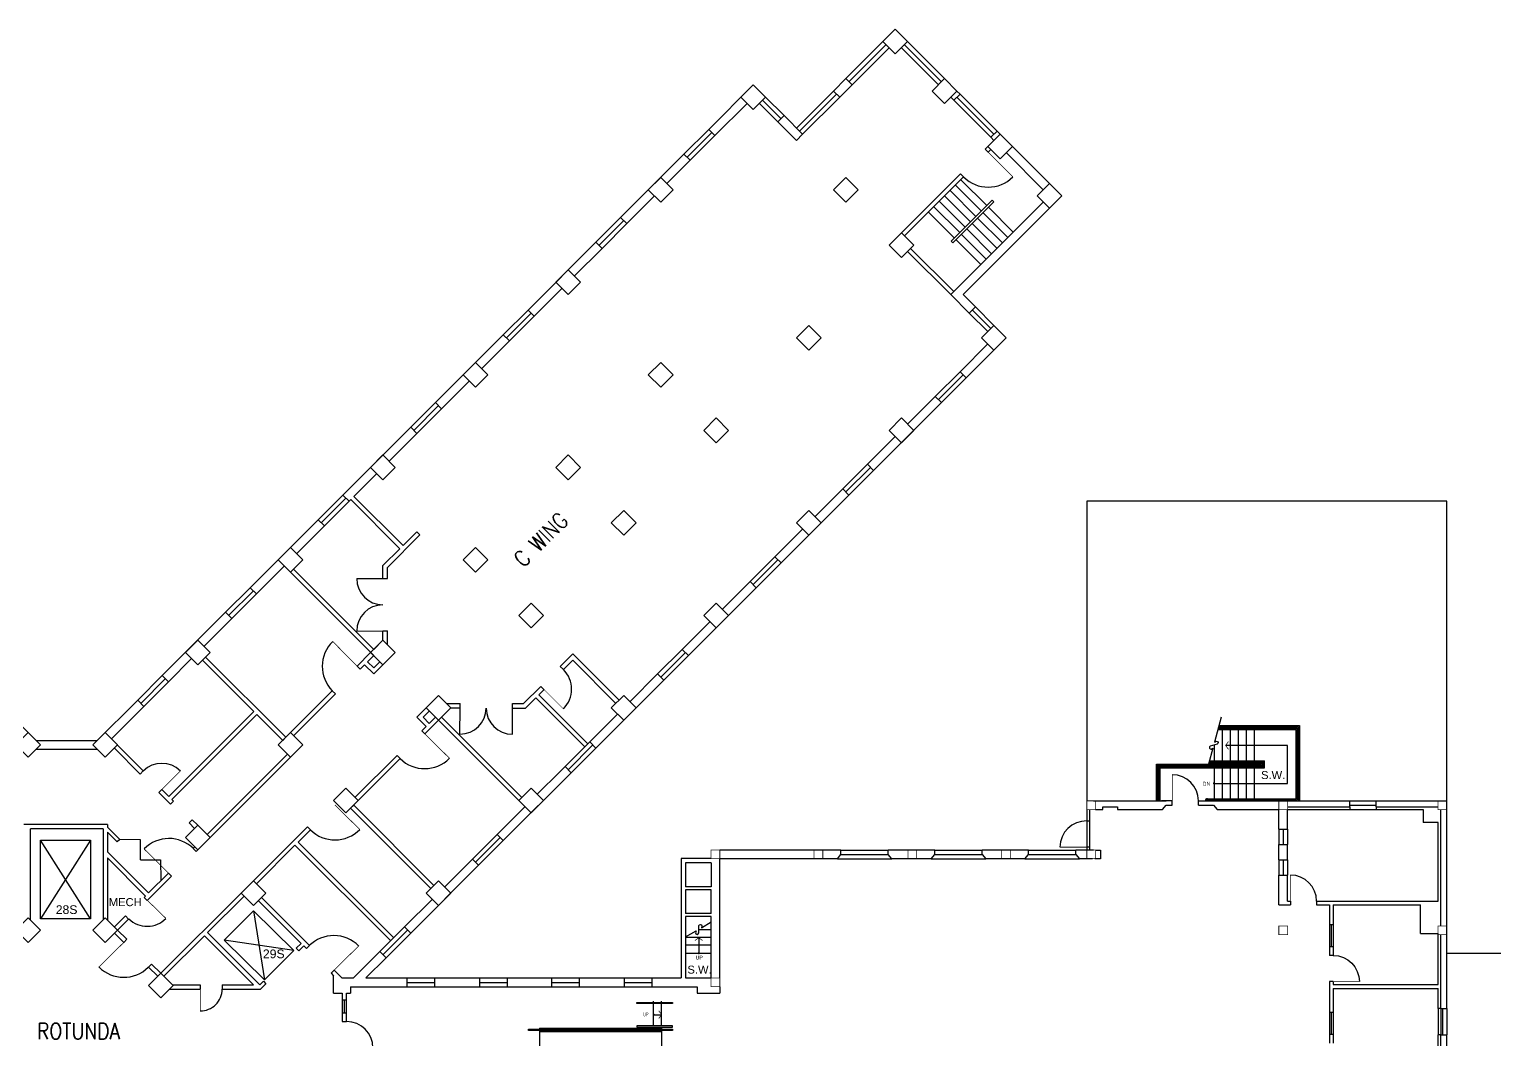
# Model space of a CAD drawing. Header units: inches. Extents: x -3235 to 3296, y 161 to 2924.
# Drawn here: x -1918 to 96, y 1535 to 2924 of the extents above; entities that cross this region are included whole.
import ezdxf
from ezdxf.enums import TextEntityAlignment as Align

# ---------------------------------------------------------------- set-up
doc = ezdxf.new("R2010")
doc.units = ezdxf.units.IN
doc.header["$LTSCALE"] = 96
doc.header["$MEASUREMENT"] = 0
doc.layers.get('0').update_dxf_attribs({"linetype": 'CONTINUOUS'})
doc.layers.get('DEFPOINTS').update_dxf_attribs({"color": 31, "linetype": 'CONTINUOUS'})
for name, color, linetype in [('A-ANNO-TEXT', 4, 'CONTINUOUS'), ('A-COLS', 5, 'CONTINUOUS'), ('A-DOOR', 2, 'CONTINUOUS'), ('A-FLOR-EVTR', 1, 'CONTINUOUS'), ('A-FLOR-HRAL', 1, 'CONTINUOUS'), ('A-FLOR-RAMP', 2, 'CONTINUOUS'), ('A-FLOR-STRS', 2, 'CONTINUOUS'), ('A-GLAZ', 2, 'CONTINUOUS'), ('A-GLAZ-SILL', 1, 'CONTINUOUS'), ('A-ROOF-LEVL-FINE', 1, 'CONTINUOUS'), ('A-WALL-FULL', 6, 'CONTINUOUS')]:
    doc.layers.add(name, color=color, linetype=linetype)
doc.styles.add('0242-base-3fl$0$ARCHQUIK', font='ARCHQUIK')
doc.styles.add('11', font='simplex', dxfattribs={"width": 0.85, "height": 11})
doc.styles.add('ARCHQUIK', font='archquik.shx', dxfattribs={"width": 0.75})
doc.styles.add('ARIAL', font='arial.ttf')

# ---------------------------------------------------------------- blocks, each defined once
blk = doc.blocks.new('DOOR-N-3-0')
at = {"const_width": 1}
blk.add_lwpolyline([(0, 0), (0, -36)], dxfattribs=at)
blk.add_arc((0, 0), 36, 180, 270)
blk = doc.blocks.new('DOOR-36')
at = {"const_width": 1}
blk.add_lwpolyline([(0, 0), (0, 36)], dxfattribs=at)
blk.add_arc((0, 0), 36, 0, 90)

msp = doc.modelspace()

# ---------------------------------------------------------------- linework, layer by layer
at = {"layer": 'A-ANNO-TEXT'}
msp.add_lwpolyline([(-279.7, 1978.4), (-288.9, 1943.8), (-286.5, 1945.3, -0.885043), (-285.4, 1940.9), (-294.7, 1938.4, 0.82062), (-293.5, 1934.1), (-291.1, 1935.7), (-297.1, 1913.4)], format="xyb", dxfattribs=at)
at = {"layer": 'A-COLS'}
for points in [[(-727.9, 2890.3), (-711, 2907.3), (-727.9, 2924.3), (-744.9, 2907.3)], [(-923.1, 2814), (-906.1, 2830.9), (-923.1, 2847.9), (-940.1, 2830.9)], [(-660.1, 2822.4), (-643.1, 2839.4), (-660.1, 2856.4), (-677, 2839.4)], [(-600.7, 2763), (-583.7, 2780), (-566.7, 2763), (-583.7, 2746.1)], [(-1050.4, 2686.7), (-1033.4, 2703.6), (-1050.4, 2720.6), (-1067.4, 2703.6)], [(-795.8, 2686.7), (-778.9, 2703.6), (-795.8, 2720.6), (-812.8, 2703.6)], [(-532.8, 2695.2), (-515.8, 2712.1), (-498.8, 2695.2), (-515.8, 2678.2)], [(-736.4, 2627.3), (-719.5, 2644.2), (-702.5, 2627.3), (-719.5, 2610.3)], [(-1177.7, 2559.4), (-1160.7, 2576.4), (-1177.7, 2593.3), (-1194.6, 2576.4)], [(-863.7, 2500), (-846.7, 2517), (-829.8, 2500), (-846.7, 2483)], [(-609.1, 2500), (-592.2, 2517), (-575.2, 2500), (-592.2, 2483)], [(-1304.9, 2432.1), (-1288, 2449.1), (-1304.9, 2466.1), (-1321.9, 2449.1)], [(-1050.4, 2432.1), (-1033.4, 2449.1), (-1050.4, 2466.1), (-1067.4, 2449.1)], [(-991, 2372.7), (-974, 2389.7), (-957, 2372.7), (-974, 2355.7)], [(-736.4, 2372.7), (-719.5, 2389.7), (-702.5, 2372.7), (-719.5, 2355.7)], [(-1432.2, 2304.8), (-1415.3, 2321.8), (-1432.2, 2338.8), (-1449.2, 2321.8)], [(-1177.7, 2304.8), (-1160.7, 2321.8), (-1177.7, 2338.8), (-1194.6, 2321.8)], [(-1118.3, 2245.4), (-1101.3, 2262.4), (-1084.3, 2245.4), (-1101.3, 2228.5)], [(-863.7, 2245.4), (-846.7, 2262.4), (-829.8, 2245.4), (-846.7, 2228.5)], [(-1559.5, 2177.6), (-1542.5, 2194.5), (-1559.5, 2211.5), (-1576.5, 2194.5)], [(-1304.9, 2177.6), (-1288, 2194.5), (-1304.9, 2211.5), (-1321.9, 2194.5)], [(-1245.5, 2118.2), (-1228.6, 2135.1), (-1211.6, 2118.2), (-1228.6, 2101.2)], [(-991, 2118.2), (-974, 2135.1), (-957, 2118.2), (-974, 2101.2)], [(-1686.8, 2050.3), (-1669.8, 2067.2), (-1686.8, 2084.2), (-1703.8, 2067.2)], [(-1432.2, 2050.3), (-1415.3, 2067.2), (-1432.2, 2084.2), (-1449.2, 2067.2)], [(-1372.8, 1990.9), (-1355.9, 2007.9), (-1338.9, 1990.9), (-1355.9, 1973.9)], [(-1118.3, 1990.9), (-1101.3, 2007.9), (-1084.3, 1990.9), (-1101.3, 1973.9)], [(-1920, 1923), (-1937, 1940), (-1920, 1956.9), (-1903, 1940)], [(-1814.1, 1923), (-1797.1, 1940), (-1814.1, 1956.9), (-1831, 1940)], [(-1559.5, 1923), (-1542.5, 1940), (-1559.5, 1956.9), (-1576.5, 1940)], [(-1500.1, 1863.6), (-1483.1, 1880.6), (-1466.2, 1863.6), (-1483.1, 1846.6)], [(-1245.5, 1863.6), (-1228.6, 1880.6), (-1211.6, 1863.6), (-1228.6, 1846.6)], [(-1686.8, 1795.7), (-1669.8, 1812.7), (-1686.8, 1829.7), (-1703.8, 1812.7)], [(-1627.4, 1736.3), (-1610.4, 1753.3), (-1593.4, 1736.3), (-1610.4, 1719.4)], [(-1372.8, 1736.3), (-1355.9, 1753.3), (-1338.9, 1736.3), (-1355.9, 1719.4)], [(-1920, 1668.4), (-1937, 1685.4), (-1920, 1702.4), (-1903, 1685.4)], [(-1814.1, 1668.4), (-1797.1, 1685.4), (-1814.1, 1702.4), (-1831, 1685.4)], [(-1754.7, 1609), (-1737.7, 1626), (-1720.7, 1609), (-1737.7, 1592.1)]]:
    msp.add_lwpolyline(points, close=True, dxfattribs=at)
at = {"layer": 'A-COLS', "const_width": 1}
for points in [[(-452.5, 1863.1), (-452.5, 1851.1), (-464.5, 1851.1), (-464.5, 1863.1)], [(-188.5, 1863.1), (-188.5, 1851.1), (-200.5, 1851.1), (-200.5, 1863.1)], [(30.5, 1863.1), (30.5, 1851.1), (18.5, 1851.1), (18.5, 1863.1)], [(-969.1, 1783.5), (-969.1, 1795.5), (-981.1, 1795.5), (-981.1, 1783.5)], [(-827.5, 1795.5), (-827.5, 1783.5), (-839.5, 1783.5), (-839.5, 1795.5)], [(-698.5, 1795.5), (-698.5, 1783.5), (-710.5, 1783.5), (-710.5, 1795.5)], [(-569.5, 1795.5), (-569.5, 1783.5), (-581.5, 1783.5), (-581.5, 1795.5)], [(-452.5, 1795.5), (-452.5, 1783.5), (-464.5, 1783.5), (-464.5, 1795.5)], [(-188.5, 1690.9), (-188.5, 1678.9), (-200.5, 1678.9), (-200.5, 1690.9)], [(30.5, 1690.9), (30.5, 1678.9), (18.5, 1678.9), (18.5, 1690.9)], [(-969.1, 1619.5), (-969.1, 1607.5), (-981.1, 1607.5), (-981.1, 1619.5)]]:
    msp.add_lwpolyline(points, close=True, dxfattribs=at)
at = {"layer": 'A-DOOR'}
for p, q in [((-1468.3, 2168.8), (-1432.3, 2168.8)), ((-1468.2, 2096.7), (-1432.2, 2096.8)), ((-1326.4, 1954.9), (-1326.3, 1990.9)), ((-1254.3, 1954.7), (-1254.3, 1990.7)), ((-1765.8, 1809.7), (-1794.1, 1810.1)), ((-1765.8, 1781.8), (-1765.8, 1809.7)), ((-1765.8, 1781.8), (-1737.9, 1781.8)), ((-1737.9, 1781.8), (-1737.5, 1753.5))]:
    msp.add_line(p, q, dxfattribs=at)
for points, const_width in [([(-566, 2721.3), (-600, 2755.2)], 1), ([(-1501.4, 2082.4), (-1467.7, 2048.2)], 1), ([(-1184.1, 1989.5), (-1211.3, 2016.7)], 0.8), ([(-1340.8, 1921.7), (-1374.9, 1955.4)], 1), ([(-1736.3, 1878.7), (-1710.9, 1904.2)], 1), ([(-1464.1, 1823.7), (-1498.3, 1857.4)], 1), ([(-1760.7, 1797), (-1726.6, 1763.3)], 1), ([(-1756.5, 1726.6), (-1730.7, 1701.5)], 1), ([(-1822.8, 1634.7), (-1788.6, 1668.4)], 1), ([(-1465.2, 1664), (-1499.4, 1630.3)], 1), ([(-1683.4, 1604.1), (-1683.4, 1574.1)], 1)]:
    msp.add_lwpolyline(points, dxfattribs=dict(at, const_width=const_width))
for centre, radius, start, end in [((-600, 2755.2), 48, 225, 315), ((-1432.3, 2168.8), 36, 180, 269.7142), ((-1432.2, 2096.8), 36, 90.4519, 180.1661), ((-1467.7, 2048.2), 48, 134.5844, 224.5844), ((-1211.3, 2016.7), 38.4, 315, 45), ((-1326.3, 1990.9), 36, 269.768, 359.4822), ((-1254.3, 1990.7), 36, 180.2199, 269.9341), ((-1736.3, 1878.7), 36, 45, 135), ((-1374.9, 1955.4), 48, 225.3084, 315.3084), ((-1498.3, 1857.4), 48, 225.3508, 315.3508), ((-1726.6, 1763.3), 48, 45.3508, 135.3508), ((-1756.5, 1726.6), 36, 225.7379, 315.7379), ((-1499.9, 1629.8), 48, 44.6492, 134.6492), ((-1788.6, 1668.4), 48, 224.6492, 314.6492), ((-1683.4, 1604.1), 30, 270, 0.0083), ((-1482.1, 1523.5), 36, 0, 90)]:
    msp.add_arc(centre, radius, start, end, dxfattribs=at)
at = {"layer": 'A-FLOR-EVTR'}
for p, q in [((-1834.2, 1701), (-1903.2, 1809)), ((-1834.2, 1809), (-1903.2, 1701)), ((-1610.1, 1711.9), (-1594.9, 1616.8)), ((-1554.6, 1657.1), (-1650.5, 1671.6))]:
    msp.add_line(p, q, dxfattribs=at)
for points in [[(-1903.2, 1809), (-1834.2, 1809), (-1834.2, 1701), (-1903.2, 1701), (-1903.2, 1809)], [(-1610.1, 1711.9), (-1554.6, 1657.1), (-1594.9, 1616.8), (-1650.5, 1671.6), (-1610.1, 1711.9)]]:
    msp.add_lwpolyline(points, dxfattribs=at)
at = {"layer": 'A-FLOR-HRAL'}
for points in [[(-1083.1, 1586), (-1034, 1586), (-1034, 1584.5), (-1083.1, 1584.5)], [(-1083.1, 1552), (-1034, 1552), (-1034, 1553.5), (-1083.1, 1553.5)], [(-1232.1, 1549), (-1034, 1549), (-1034, 1547.5), (-1232.1, 1547.5)]]:
    msp.add_lwpolyline(points, close=True, dxfattribs=at)
at = {"layer": 'A-FLOR-RAMP'}
msp.add_line((-1060.1, 1569), (-1049.1, 1569), dxfattribs=at)
at = {"layer": 'A-FLOR-RAMP', "const_width": 1}
for points in [[(-1049.1, 1569), (-1053.1, 1574.3)], [(-1049.1, 1569), (-1053.1, 1563.7)]]:
    msp.add_lwpolyline(points, dxfattribs=at)
at = {"layer": 'A-FLOR-RAMP', "const_width": 1.5}
msp.add_lwpolyline([(-1060.9, 1569, 1), (-1059.4, 1569, 1)], format="xyb", close=True, dxfattribs=at)
at = {"layer": 'A-FLOR-STRS'}
for p, q in [((-616.9, 2666.9), (-652.6, 2702.6)), ((-609.5, 2674.3), (-645.2, 2710)), ((-602.1, 2681.7), (-637.8, 2717.4)), ((-639.2, 2644.6), (-674.9, 2680.3)), ((-631.8, 2652), (-667.5, 2687.7)), ((-624.3, 2659.4), (-660.1, 2695.2)), ((-650.9, 2632.9), (-594.6, 2689.1)), ((-648.8, 2630.7), (-592.5, 2687)), ((-592.5, 2687), (-594.6, 2689.1)), ((-646.6, 2637.2), (-682.3, 2672.9)), ((-614.8, 2664.7), (-580.5, 2630.5)), ((-607.4, 2672.2), (-573.1, 2637.9)), ((-599.9, 2679.6), (-565.7, 2645.3)), ((-637.1, 2642.5), (-602.8, 2608.2)), ((-629.6, 2649.9), (-595.4, 2615.6)), ((-622.2, 2657.3), (-587.9, 2623)), ((-648.8, 2630.7), (-650.9, 2632.9)), ((-644.5, 2635), (-610.2, 2600.8)), ((-284.2, 1961.4), (-177.3, 1961.4)), ((-283.8, 1962.9), (-175.8, 1962.9)), ((-174.3, 1964.4), (-283.4, 1964.4)), ((-173.1, 1965.7), (-283.1, 1965.7)), ((-282.8, 1966.6), (-172.2, 1966.6)), ((-278.6, 1961.4), (-278.6, 1918.2)), ((-267.6, 1961.4), (-267.6, 1918.2)), ((-256.6, 1961.4), (-256.6, 1918.2)), ((-245.6, 1961.4), (-245.6, 1918.2)), ((-245.6, 1961.4), (-245.6, 1918.2)), ((-234.6, 1961.4), (-234.6, 1918.2)), ((-234.6, 1961.4), (-234.6, 1918.2)), ((-177.3, 1961.4), (-177.3, 1866.1)), ((-175.8, 1962.9), (-175.8, 1864.6)), ((-174.3, 1964.4), (-174.3, 1863.1)), ((-173.1, 1965.7), (-173.1, 1863.1)), ((-172.2, 1966.6), (-172.2, 1863.1)), ((-289.6, 1939.8), (-289.6, 1918.2)), ((-289.6, 1939.8), (-289.6, 1918.2)), ((-188.5, 1939.3), (-273.7, 1939.3)), ((-188.5, 1887.1), (-188.5, 1939.3)), ((-296.6, 1915.1), (-223.1, 1915.1)), ((-296.5, 1915.7), (-234.1, 1915.7)), ((-296.2, 1916.7), (-221.6, 1916.7)), ((-295.8, 1918.2), (-220.1, 1918.2)), ((-234.6, 1916.7), (-234.6, 1915.7)), ((-234.6, 1916.7), (-234.6, 1915.7)), ((-234.6, 1915.7), (-234.6, 1915.1)), ((-234.1, 1915.7), (-234.1, 1915.1)), ((-223.1, 1911.6), (-223.1, 1915.1)), ((-221.6, 1910.1), (-221.6, 1916.7)), ((-220.1, 1908.6), (-220.1, 1918.2)), ((-368.9, 1913.4), (-234.6, 1913.4)), ((-368.9, 1863.1), (-368.9, 1913.4)), ((-368, 1912.9), (-224.6, 1912.9)), ((-368, 1863.1), (-368, 1912.9)), ((-366.7, 1911.6), (-223.1, 1911.6)), ((-366.7, 1863.1), (-366.7, 1911.6)), ((-365.9, 1911.1), (-234.1, 1911.1)), ((-365.9, 1863.1), (-365.9, 1911.1)), ((-365.2, 1910.1), (-221.6, 1910.1)), ((-365.2, 1863.1), (-365.2, 1910.1)), ((-363.7, 1908.6), (-220.1, 1908.6)), ((-363.7, 1863.1), (-363.7, 1908.6)), ((-296.9, 1913.9), (-224.6, 1913.9)), ((-289.6, 1908.6), (-289.6, 1863.1)), ((-278.6, 1908.6), (-278.6, 1863.1)), ((-267.6, 1908.6), (-267.6, 1863.1)), ((-256.6, 1908.6), (-256.6, 1863.1)), ((-245.6, 1908.6), (-245.6, 1863.1)), ((-234.6, 1913.9), (-234.6, 1912.9)), ((-234.6, 1911.1), (-234.6, 1910.1)), ((-234.6, 1908.6), (-234.6, 1863.1)), ((-234.1, 1913.9), (-234.1, 1912.9)), ((-224.6, 1912.9), (-224.6, 1913.9)), ((-289.7, 1887.1), (-188.5, 1887.1)), ((-298.6, 1866.1), (-177.3, 1866.1)), ((-298.6, 1864.6), (-175.8, 1864.6)), ((-1016.1, 1675.8), (-981.1, 1675.8)), ((-998.1, 1686.3), (-981.1, 1686.3)), ((-998.1, 1675), (-998.1, 1654.8)), ((-1016.1, 1665.3), (-981.1, 1665.3)), ((-1016.1, 1653.6), (-981.1, 1653.6)), ((-1060.1, 1586), (-1060.1, 1587.5)), ((-1060.1, 1553.5), (-1060.1, 1584.5)), ((-1049.1, 1586), (-1049.1, 1587.5)), ((-1049.1, 1553.5), (-1049.1, 1584.5)), ((-1060.1, 1550.5), (-1060.1, 1552)), ((-1049.1, 1550.5), (-1049.1, 1552)), ((-1217.1, 1550.5), (-1049.1, 1550.5)), ((-1217.1, 1550.5), (-1217.1, 1549)), ((-1217.1, 1547.5), (-1217.1, 1508.5)), ((-1217.1, 1546), (-1049.1, 1546)), ((-1217.1, 1546), (-1217.1, 1542.3)), ((-1049.1, 1550.5), (-1049.1, 1549)), ((-1049.1, 1547.5), (-1049.1, 1508.5)), ((-1049.1, 1546), (-1049.1, 1546.8))]:
    msp.add_line(p, q, dxfattribs=at)
at = {"layer": 'A-FLOR-STRS', "const_width": 1}
for points in [[(-273.7, 1939.3), (-269.8, 1944.6)], [(-273.7, 1939.3), (-269.8, 1934)], [(-998.1, 1675), (-1003.4, 1671)], [(-998.1, 1675), (-992.8, 1671)]]:
    msp.add_lwpolyline(points, dxfattribs=at)
at = {"layer": 'A-FLOR-STRS', "const_width": 1.5}
for points in [[(-290.3, 1887.1, 1), (-288.8, 1887.1, 1)], [(-998.9, 1653.6, 1), (-997.4, 1653.6, 1)]]:
    msp.add_lwpolyline(points, format="xyb", close=True, dxfattribs=at)
at = {"layer": 'A-FLOR-STRS'}
msp.add_lwpolyline([(-173.1, 1863.1), (-173.1, 1864.6), (-173.1, 1864.6, 0.414214), (-173.3, 1864.5), (-173.3, 1863.6, -0.414214), (-173.5, 1863.4), (-174.4, 1863.4, 0.414214), (-174.6, 1863.2), (-174.6, 1863.1)], format="xyb", close=True, dxfattribs=at)
msp.add_lwpolyline([(-1016.1, 1675.9), (-1001.8, 1684.2), (-1002.6, 1681.5, 0.885043), (-998.1, 1681.5), (-998.1, 1691.1, -0.82062), (-993.6, 1691.1), (-994.5, 1688.4), (-981.1, 1696.7)], format="xyb", dxfattribs=at)
for radius in [3, 1.5]:
    msp.add_arc((-298.6, 1863.1), radius, 90, 180, dxfattribs=at)
at = {"layer": 'A-GLAZ'}
for p, q in [((-791.6, 2852.1), (-740.7, 2903)), ((-715.2, 2903), (-664.3, 2852.1)), ((-910.4, 2826.7), (-884.9, 2801.2)), ((-859.5, 2784.3), (-808.6, 2835.2)), ((-643.1, 2830.9), (-592.2, 2780)), ((-980.2, 2782.3), (-1014.1, 2748.4)), ((-1101.3, 2661.2), (-1135.2, 2627.3)), ((-1228.6, 2533.9), (-1262.5, 2500)), ((-621.9, 2538.2), (-596.4, 2512.7)), ((-634.6, 2449.1), (-668.5, 2415.1)), ((-1355.9, 2406.7), (-1389.8, 2372.7)), ((-761.9, 2321.8), (-795.8, 2287.9)), ((-1483.1, 2279.4), (-1517.1, 2245.4)), ((-889.2, 2194.5), (-923.1, 2160.6)), ((-1610.4, 2152.1), (-1644.4, 2118.2)), ((-1016.4, 2067.2), (-1050.4, 2033.3)), ((-1731.3, 2031.2), (-1765.3, 1997.2)), ((-1143.7, 1940), (-1177.7, 1906)), ((-102.7, 1857.1), (-66.7, 1857.1)), ((-194.5, 1824.1), (-194.5, 1803.1)), ((-1271, 1812.7), (-1304.9, 1778.8)), ((-802.5, 1789.5), (-737.5, 1789.5)), ((-673.5, 1789.5), (-608.5, 1789.5)), ((-544.5, 1789.5), (-479.5, 1789.5)), ((-194.5, 1782.1), (-194.5, 1761.1)), ((-128.4, 1692.5), (-128.4, 1662.5)), ((-1398.3, 1685.4), (-1432.2, 1651.5)), ((-1399.1, 1613.5), (-1361.1, 1613.5)), ((-1299.1, 1613.5), (-1261.1, 1613.5)), ((-1200.1, 1613.5), (-1162.1, 1613.5)), ((-1100.1, 1613.5), (-1062.1, 1613.5)), ((-1485.2, 1571.5), (-1485.2, 1589.5)), ((-128.4, 1571.9), (-128.4, 1541.9)), ((24.5, 1577.5), (24.5, 1541.5))]:
    msp.add_line(p, q, dxfattribs=at)
at = {"layer": 'A-GLAZ-SILL'}
for p, q in [((-795.8, 2856.4), (-744.9, 2907.3)), ((-711, 2907.3), (-660.1, 2856.4)), ((-787.3, 2847.9), (-736.4, 2898.8)), ((-719.5, 2898.8), (-668.5, 2847.9)), ((-914.6, 2822.4), (-889.2, 2797)), ((-906.1, 2830.9), (-880.7, 2805.5)), ((-863.7, 2788.5), (-812.8, 2839.4)), ((-855.2, 2780), (-804.3, 2830.9)), ((-647.3, 2826.7), (-596.4, 2775.8)), ((-638.8, 2835.2), (-587.9, 2784.3)), ((-984.4, 2786.6), (-1018.4, 2752.6)), ((-975.9, 2778.1), (-1009.9, 2744.2)), ((-1105.5, 2665.5), (-1139.5, 2631.5)), ((-1097.1, 2657), (-1131, 2623)), ((-617.6, 2542.4), (-592.2, 2517)), ((-1232.8, 2538.2), (-1266.8, 2504.2)), ((-1224.3, 2529.7), (-1258.3, 2495.8)), ((-626.1, 2533.9), (-600.7, 2508.5)), ((-638.8, 2453.3), (-672.8, 2419.4)), ((-630.4, 2444.8), (-664.3, 2410.9)), ((-1360.1, 2410.9), (-1394, 2377)), ((-1351.6, 2402.4), (-1385.6, 2368.5)), ((-766.1, 2326.1), (-800.1, 2292.1)), ((-757.6, 2317.6), (-791.6, 2283.6)), ((-1487.4, 2283.6), (-1521.3, 2249.7)), ((-1478.9, 2275.1), (-1512.8, 2241.2)), ((-893.4, 2198.8), (-927.3, 2164.8)), ((-884.9, 2190.3), (-918.9, 2156.3)), ((-1614.7, 2156.3), (-1648.6, 2122.4)), ((-1606.2, 2147.9), (-1640.1, 2113.9)), ((-1020.7, 2071.5), (-1054.6, 2037.6)), ((-1012.2, 2063), (-1046.1, 2029.1)), ((-1735.6, 2035.4), (-1769.5, 2001.5)), ((-1727.1, 2026.9), (-1761, 1993)), ((-1148, 1944.2), (-1181.9, 1910.3)), ((-1139.5, 1935.7), (-1173.4, 1901.8)), ((-102.7, 1863.1), (-66.7, 1863.1)), ((-102.7, 1851.1), (-66.7, 1851.1)), ((-1275.2, 1816.9), (-1309.2, 1783)), ((-200.5, 1824.1), (-200.5, 1803.1)), ((-188.5, 1824.1), (-188.5, 1803.1)), ((-1266.8, 1808.4), (-1300.7, 1774.5)), ((-802.5, 1795.5), (-737.5, 1795.5)), ((-673.5, 1795.5), (-608.5, 1795.5)), ((-544.5, 1795.5), (-479.5, 1795.5)), ((-807.5, 1783.5), (-732.5, 1783.5)), ((-678.5, 1783.5), (-603.5, 1783.5)), ((-549.5, 1783.5), (-474.5, 1783.5)), ((-200.5, 1782.1), (-200.5, 1761.1)), ((-188.5, 1782.1), (-188.5, 1761.1)), ((-131, 1692.5), (-131, 1662.5)), ((-125.8, 1692.5), (-125.8, 1662.5)), ((-1402.5, 1689.7), (-1436.5, 1655.7)), ((-1394, 1681.2), (-1428, 1647.2)), ((-1399.1, 1619.5), (-1361.1, 1619.5)), ((-1299.1, 1619.5), (-1261.1, 1619.5)), ((-1200.1, 1619.5), (-1162.1, 1619.5)), ((-1100.1, 1619.5), (-1062.1, 1619.5)), ((-1399.1, 1607.5), (-1361.1, 1607.5)), ((-1299.1, 1607.5), (-1261.1, 1607.5)), ((-1200.1, 1607.5), (-1162.1, 1607.5)), ((-1100.1, 1607.5), (-1062.1, 1607.5)), ((-1488.2, 1589.5), (-1488.2, 1571.5)), ((-1482.2, 1571.5), (-1482.2, 1589.5)), ((-131, 1571.9), (-131, 1541.9)), ((-125.8, 1571.9), (-125.8, 1541.9)), ((18.5, 1577.5), (18.5, 1541.5)), ((22.1, 1577.5), (22.1, 1541.5)), ((30.5, 1577.5), (30.5, 1541.5))]:
    msp.add_line(p, q, dxfattribs=at)
at = {"layer": 'A-ROOF-LEVL-FINE'}
for p, q in [((-464.5, 2275.5), (-464.5, 1863.1)), ((30.5, 2275.5), (-464.5, 2275.5)), ((30.5, 1863.1), (30.5, 2275.5)), ((30.5, 1653.6), (265.5, 1653.6))]:
    msp.add_line(p, q, dxfattribs=at)
at = {"layer": 'A-WALL-FULL'}
for p, q in [((-984.4, 2786.6), (-923.1, 2847.9)), ((-812.8, 2839.4), (-795.8, 2856.4)), ((-804.3, 2830.9), (-787.3, 2847.9)), ((-795.8, 2856.4), (-787.3, 2847.9)), ((-975.9, 2778.1), (-931.6, 2822.4)), ((-812.8, 2839.4), (-804.3, 2830.9)), ((-651.6, 2830.9), (-643.1, 2839.4)), ((-651.6, 2830.9), (-647.3, 2826.7)), ((-647.3, 2826.7), (-638.8, 2835.2)), ((-643.1, 2839.4), (-638.8, 2835.2)), ((-889.2, 2797), (-880.7, 2805.5)), ((-880.7, 2805.5), (-855.2, 2780)), ((-984.4, 2786.6), (-975.9, 2778.1)), ((-889.2, 2797), (-863.7, 2771.5)), ((-596.4, 2775.8), (-587.9, 2784.3)), ((-515.8, 2712.1), (-587.9, 2784.3)), ((-863.7, 2771.5), (-855.2, 2780)), ((-600.7, 2763), (-604.2, 2759.5)), ((-596.4, 2758.8), (-600.7, 2763)), ((-592.2, 2771.5), (-596.4, 2775.8)), ((-1105.5, 2665.5), (-1018.4, 2752.6)), ((-1041.9, 2712.1), (-1009.9, 2744.2)), ((-1018.4, 2752.6), (-1009.9, 2744.2)), ((-600, 2755.2), (-604.2, 2759.5)), ((-596.4, 2758.8), (-600, 2755.2)), ((-524.3, 2703.6), (-575.2, 2754.6)), ((-638.2, 2725.5), (-719.5, 2644.2)), ((-633.9, 2721.3), (-715.2, 2640)), ((-633.9, 2721.3), (-638.2, 2725.5)), ((-1097.1, 2657), (-1058.9, 2695.2)), ((-651.6, 2559.4), (-524.3, 2686.7)), ((-1105.5, 2665.5), (-1097.1, 2657)), ((-634.6, 2559.4), (-515.8, 2678.2)), ((-1232.8, 2538.2), (-1139.5, 2631.5)), ((-1169.2, 2584.9), (-1131, 2623)), ((-1139.5, 2631.5), (-1131, 2623)), ((-711, 2618.8), (-706.7, 2623)), ((-647.3, 2563.6), (-706.7, 2623)), ((-651.6, 2559.4), (-711, 2618.8)), ((-1224.3, 2529.7), (-1186.1, 2567.9)), ((-626.1, 2533.9), (-651.6, 2559.4)), ((-617.6, 2542.4), (-634.6, 2559.4)), ((-1213.5, 2540.6), (-1209.2, 2544.8)), ((-626.1, 2533.9), (-617.6, 2542.4)), ((-1232.8, 2538.2), (-1224.3, 2529.7)), ((-1360.1, 2410.9), (-1266.8, 2504.2)), ((-1266.8, 2504.2), (-1258.3, 2495.8)), ((-630.4, 2444.8), (-575.2, 2500)), ((-600.7, 2508.5), (-592.2, 2517)), ((-1296.5, 2457.6), (-1258.3, 2495.8)), ((-638.8, 2453.3), (-600.7, 2491.5)), ((-1336.5, 2417.5), (-1313.4, 2440.6)), ((-638.8, 2453.3), (-630.4, 2444.8)), ((-711, 2381.2), (-672.8, 2419.4)), ((-672.8, 2419.4), (-664.3, 2410.9)), ((-1360.1, 2410.9), (-1351.6, 2402.4)), ((-1351.6, 2402.4), (-1340.7, 2413.3)), ((-1340.7, 2413.3), (-1336.5, 2417.5)), ((-757.6, 2317.6), (-664.3, 2410.9)), ((-1487.4, 2283.6), (-1394, 2377)), ((-1423.7, 2330.3), (-1385.6, 2368.5)), ((-1394, 2377), (-1385.6, 2368.5)), ((-766.1, 2326.1), (-727.9, 2364.2)), ((-766.1, 2326.1), (-757.6, 2317.6)), ((-1472.3, 2281.7), (-1440.7, 2313.3)), ((-1487.4, 2283.6), (-1478.9, 2275.1)), ((-1478.9, 2275.1), (-1476.6, 2277.5)), ((-1476.6, 2277.5), (-1408.9, 2209.8)), ((-1472.3, 2281.7), (-1404.7, 2214.1)), ((-1468, 2286), (-1463.8, 2290.3)), ((-884.9, 2190.3), (-791.6, 2283.6)), ((-838.3, 2253.9), (-800.1, 2292.1)), ((-800.1, 2292.1), (-791.6, 2283.6)), ((-1614.7, 2156.3), (-1521.3, 2249.7)), ((-1551, 2203), (-1512.8, 2241.2)), ((-1521.3, 2249.7), (-1512.8, 2241.2)), ((-893.4, 2198.8), (-855.2, 2237)), ((-1381.4, 2228.9), (-1426.2, 2184.1)), ((-1385.6, 2233.2), (-1404.7, 2214.1)), ((-1381.4, 2228.9), (-1385.6, 2233.2)), ((-1408.9, 2209.8), (-1432.2, 2186.6)), ((-893.4, 2198.8), (-884.9, 2190.3)), ((-1606.2, 2147.9), (-1568, 2186)), ((-1559.5, 2177.6), (-1444.9, 2063)), ((-1555.3, 2181.8), (-1444.9, 2071.5)), ((-1432.2, 2168.8), (-1432.2, 2186.6)), ((-1426.2, 2168.8), (-1426.2, 2184.1)), ((-1614.7, 2156.3), (-1606.2, 2147.9)), ((-1595.3, 2158.7), (-1591.1, 2163)), ((-1432.3, 2168.8), (-1426.2, 2168.8)), ((-1012.2, 2063), (-918.9, 2156.3)), ((-965.5, 2126.6), (-927.3, 2164.8)), ((-927.3, 2164.8), (-918.9, 2156.3)), ((-1735.6, 2035.4), (-1648.6, 2122.4)), ((-1648.6, 2122.4), (-1640.1, 2113.9)), ((-1678.3, 2075.7), (-1640.1, 2113.9)), ((-1432.2, 2096.8), (-1426.2, 2096.8)), ((-1432.2, 2084.2), (-1432.2, 2096.8)), ((-1426.2, 2078.2), (-1426.2, 2096.8)), ((-1020.7, 2071.5), (-982.5, 2109.7)), ((-1444.9, 2071.5), (-1432.2, 2084.2)), ((-1727.1, 2026.9), (-1695.3, 2058.8)), ((-1676.2, 2060.9), (-1680.4, 2056.6)), ((-1680.4, 2056.6), (-1609.9, 1986.2)), ((-1676.2, 2060.9), (-1565.9, 1950.6)), ((-1467.9, 2048.5), (-1449.2, 2067.2)), ((-1453.4, 2054.5), (-1444.9, 2063)), ((-1188.4, 2048.1), (-1171.3, 2065.1)), ((-1184.1, 2043.8), (-1171.3, 2056.6)), ((-1107.7, 2001.5), (-1171.3, 2065.1)), ((-1111.9, 1997.2), (-1171.3, 2056.6)), ((-1020.7, 2071.5), (-1012.2, 2063)), ((-1735.6, 2035.4), (-1727.1, 2026.9)), ((-1716.2, 2037.8), (-1712, 2042.1)), ((-1467.9, 2048.5), (-1463.7, 2044.3)), ((-1463.7, 2044.3), (-1457.7, 2050.3)), ((-1444.9, 2037.6), (-1457.7, 2050.3)), ((-1444.9, 2046), (-1453.4, 2054.5)), ((-1436.5, 2054.5), (-1444.9, 2046)), ((-1432.2, 2050.3), (-1444.9, 2037.6)), ((-1188.4, 2048.1), (-1184.1, 2043.8)), ((-1092.8, 1999.4), (-1054.6, 2037.6)), ((-1054.6, 2037.6), (-1046.1, 2029.1)), ((-1215.1, 2020.4), (-1238.8, 1996.8)), ((-1210.8, 2016.2), (-1218, 2009)), ((-1215.1, 2020.4), (-1210.7, 2016)), ((-1135.4, 1939.8), (-1046.1, 2029.1)), ((-1825, 1946), (-1771.8, 1999.2)), ((-1771.8, 1999.2), (-1769.5, 2001.5)), ((-1769.5, 2001.5), (-1761, 1993)), ((-1559.5, 1956.9), (-1501.9, 2014.6)), ((-1555.3, 1952.7), (-1497.6, 2010.3)), ((-1501.9, 2014.6), (-1497.6, 2010.3)), ((-1344.9, 1996.9), (-1326.3, 1996.9)), ((-1326.3, 1990.9), (-1326.3, 1996.9)), ((-1254.3, 1990.7), (-1254.3, 1996.8)), ((-1254.3, 1996.8), (-1238.8, 1996.8)), ((-1222.2, 2004.8), (-1236.3, 1990.8)), ((-1154.9, 1937.3), (-1222.2, 2004.8)), ((-1150.6, 1941.5), (-1218, 2009)), ((-1909, 1946), (-1949.7, 1986.6)), ((-1805.6, 1948.5), (-1763.4, 1990.7)), ((-1763.4, 1990.7), (-1761, 1993)), ((-1726.8, 1869.3), (-1609.9, 1986.2)), ((-1722.6, 1865), (-1605.7, 1981.9)), ((-1605.7, 1981.9), (-1570.1, 1946.3)), ((-1372.8, 1990.9), (-1385.6, 1978.2)), ((-1385.6, 1978.2), (-1372.9, 1965.4)), ((-1368.6, 1986.6), (-1377.1, 1978.1)), ((-1377.1, 1978.1), (-1368.6, 1969.7)), ((-1368.6, 1969.7), (-1360.1, 1978.2)), ((-1351.6, 1978.2), (-1241.3, 1867.8)), ((-1338.9, 1990.9), (-1326.3, 1990.9)), ((-1254.3, 1990.8), (-1236.3, 1990.8)), ((-1148, 1944.2), (-1109.8, 1982.4)), ((-1378.9, 1959.4), (-1372.9, 1965.4)), ((-1374.6, 1955.2), (-1378.9, 1959.4)), ((-1374.6, 1955.2), (-1355.9, 1973.9)), ((-1355.9, 1973.9), (-1245.5, 1863.6)), ((-1909, 1946), (-1825, 1946)), ((-1801.5, 1935.5), (-1766, 1900)), ((-1797.3, 1939.8), (-1761.8, 1904.2)), ((-1565.9, 1950.6), (-1570.1, 1946.3)), ((-1148, 1944.2), (-1139.5, 1935.7)), ((-1139.5, 1935.7), (-1135.4, 1939.8)), ((-1909, 1934), (-1825, 1934)), ((-1563.7, 1927.2), (-1674.1, 1816.9)), ((-1559.5, 1923), (-1669.8, 1812.7)), ((-1470.6, 1868.1), (-1412.9, 1925.6)), ((-1466.4, 1863.8), (-1408.7, 1921.3)), ((-1408.7, 1921.3), (-1412.9, 1925.6)), ((-1761.8, 1904.2), (-1766, 1900)), ((-1262.7, 1812.5), (-1173.4, 1901.8)), ((-1220.1, 1872.1), (-1188.5, 1903.7)), ((-1188.5, 1903.7), (-1181.9, 1910.3)), ((-1181.9, 1910.3), (-1173.4, 1901.8)), ((-1736.3, 1878.8), (-1740.5, 1874.5)), ((-1740.5, 1874.5), (-1724.4, 1858.4)), ((-1736.3, 1878.8), (-1726.8, 1869.3)), ((-1720.1, 1862.6), (-1724.4, 1858.4)), ((-1722.6, 1865), (-1720.1, 1862.6)), ((-1472.5, 1857.2), (-1476.8, 1853)), ((-1472.5, 1857.2), (-1362.2, 1746.9)), ((-1260.6, 1831.6), (-1237.1, 1855.1)), ((-455.5, 1863.1), (-355.5, 1863.1)), ((-442.7, 1855.1), (-422.1, 1855.1)), ((-442.7, 1851.1), (-442.7, 1855.1)), ((-422.1, 1855.1), (-422.1, 1851.1)), ((-347, 1863.1), (-361.6, 1863.1)), ((-347, 1863.1), (-361.6, 1863.1)), ((-360.5, 1851.1), (-355.5, 1857.1)), ((-355.5, 1857.1), (-347, 1857.1)), ((-347, 1857.1), (-347, 1863.1)), ((-311.1, 1863.1), (-296.6, 1863.1)), ((-311, 1857.1), (-311, 1863.1)), ((-311, 1863.1), (-296.6, 1863.1)), ((-311, 1857.1), (-290.5, 1857.1)), ((-303, 1863.1), (-210.5, 1863.1)), ((-290.5, 1863.1), (-102.7, 1863.1)), ((-290.5, 1857.1), (-285.5, 1851.1)), ((-188.5, 1854.8), (-102.7, 1854.8)), ((-102.7, 1854.8), (-102.7, 1863.1)), ((-102.7, 1854.8), (-102.7, 1851.1)), ((-66.7, 1863.1), (30.5, 1863.1)), ((-66.7, 1854.8), (-66.7, 1863.1)), ((-66.7, 1854.8), (18.5, 1854.8)), ((-66.7, 1854.8), (-66.7, 1851.1)), ((30.5, 1577.5), (30.5, 1861.9)), ((-1694.7, 1837.1), (-1698.9, 1832.9)), ((-1694.7, 1837.1), (-1687, 1829.5)), ((-1476.8, 1853), (-1366.5, 1742.7)), ((-464.5, 1851.1), (-464.5, 1795.5)), ((-460.5, 1795.5), (-460.5, 1851.1)), ((-452.5, 1851.1), (-442.7, 1851.1)), ((-422.1, 1851.1), (-360.5, 1851.1)), ((-285.5, 1851.1), (-200.5, 1851.1)), ((-200.5, 1824.1), (-200.5, 1851.1)), ((-188.5, 1851.1), (-102.7, 1851.1)), ((-188.5, 1824.1), (-188.5, 1851.1)), ((-66.7, 1851.1), (-2.2, 1851.1)), ((-2.2, 1851.1), (-2.2, 1833.4)), ((22.1, 1690.9), (22.1, 1851.1)), ((-1811.1, 1830.7), (-1926, 1830.7)), ((-1917, 1699.4), (-1917, 1824.7)), ((-1817.1, 1824.7), (-1917, 1824.7)), ((-1817.1, 1824.7), (-1817.1, 1699.4)), ((-1811.1, 1830.7), (-1811.1, 1827.1)), ((-1811.1, 1827.1), (-1794.1, 1810.1)), ((-1811.1, 1820), (-1797.6, 1806.6)), ((-1811.1, 1820), (-1811.1, 1793.2)), ((-1698.9, 1832.9), (-1691.2, 1825.2)), ((-1610.4, 1753.3), (-1536.2, 1827.5)), ((-1548.9, 1806.3), (-1532, 1823.3)), ((-1532, 1823.3), (-1536.2, 1827.5)), ((-1275.2, 1816.9), (-1260.6, 1831.6)), ((-1275.2, 1816.9), (-1266.8, 1808.4)), ((-200.5, 1824.1), (-188.5, 1824.1)), ((18.5, 1833.4), (-2.2, 1833.4)), ((18.5, 1725.1), (18.5, 1833.4)), ((-1811.1, 1793.2), (-1754.4, 1736.6)), ((-1794.1, 1810.1), (-1797.6, 1806.6)), ((-1691, 1800), (-1693.2, 1797.8)), ((-1693.2, 1797.8), (-1689, 1793.5)), ((-1686.8, 1795.7), (-1689, 1793.5)), ((-1606.2, 1749.1), (-1553.2, 1802.1)), ((-1421.6, 1670.6), (-1553.2, 1802.1)), ((-1417.4, 1674.8), (-1548.9, 1806.3)), ((-1266.8, 1808.4), (-1262.7, 1812.5)), ((-802.5, 1795.5), (-969.1, 1795.5)), ((-802.5, 1789.5), (-802.5, 1795.5)), ((-673.5, 1795.5), (-737.5, 1795.5)), ((-737.5, 1789.5), (-737.5, 1795.5)), ((-673.5, 1789.5), (-673.5, 1795.5)), ((-544.5, 1795.5), (-608.5, 1795.5)), ((-608.5, 1789.5), (-608.5, 1795.5)), ((-544.5, 1789.5), (-544.5, 1795.5)), ((-455.5, 1795.5), (-479.5, 1795.5)), ((-479.5, 1789.5), (-479.5, 1795.5)), ((-452.5, 1795.5), (-445.5, 1795.5)), ((-445.5, 1795.5), (-445.5, 1783.5)), ((-200.5, 1782.1), (-200.5, 1803.1)), ((-200.5, 1803.1), (-188.5, 1803.1)), ((-188.5, 1782.1), (-188.5, 1803.1)), ((-1811.1, 1784.7), (-1758.6, 1732.2)), ((-1811.1, 1784.7), (-1811.1, 1699.4)), ((-1394, 1681.2), (-1300.7, 1774.5)), ((-1347.4, 1744.8), (-1315.7, 1776.4)), ((-1315.7, 1776.4), (-1309.2, 1783)), ((-1309.2, 1783), (-1300.7, 1774.5)), ((-1022.1, 1783.8), (-1022.1, 1619.5)), ((-981.1, 1783.8), (-1022.1, 1783.8)), ((-981.1, 1777.8), (-1016.1, 1777.8)), ((-1016.1, 1777.8), (-1016.1, 1744.9)), ((-981.1, 1777.8), (-981.1, 1744.9)), ((-969.1, 1619.5), (-969.1, 1783.5)), ((-807.5, 1783.5), (-969.1, 1783.5)), ((-807.5, 1783.5), (-802.5, 1789.5)), ((-732.5, 1783.5), (-737.5, 1789.5)), ((-678.5, 1783.5), (-732.5, 1783.5)), ((-678.5, 1783.5), (-673.5, 1789.5)), ((-608.5, 1789.5), (-603.5, 1783.5)), ((-549.5, 1783.5), (-603.5, 1783.5)), ((-549.5, 1783.5), (-544.5, 1789.5)), ((-479.5, 1789.5), (-474.5, 1783.5)), ((-456.5, 1783.5), (-474.5, 1783.5)), ((-452.5, 1783.5), (-453.5, 1783.5)), ((-445.5, 1783.5), (-452.5, 1783.5)), ((-200.5, 1782.1), (-188.5, 1782.1)), ((-1722.9, 1759.6), (-1756.4, 1726.1)), ((-1727.1, 1763.8), (-1754.4, 1736.6)), ((-1727.1, 1763.8), (-1722.9, 1759.6)), ((-200.5, 1719.9), (-200.5, 1761.1)), ((-200.5, 1761.1), (-188.5, 1761.1)), ((-188.5, 1725.1), (-188.5, 1761.1)), ((-1627.4, 1736.3), (-1737.7, 1626)), ((-1362.2, 1746.9), (-1366.5, 1742.7)), ((-981.1, 1744.9), (-1016.1, 1744.9)), ((-1016.1, 1740.9), (-1016.1, 1708)), ((-981.1, 1740.9), (-1016.1, 1740.9)), ((-981.1, 1708), (-981.1, 1740.9)), ((-1758.6, 1732.2), (-1760.5, 1730.3)), ((-1760.5, 1730.3), (-1756.4, 1726.1)), ((-1623.1, 1732.1), (-1673.3, 1681.9)), ((-1603.7, 1726.1), (-1544.7, 1667.1)), ((-1599.4, 1730.3), (-1533.3, 1664.2)), ((-1402.5, 1689.7), (-1364.3, 1727.8)), ((-200.5, 1719.9), (-184.5, 1719.9)), ((-188.5, 1725.1), (-184.5, 1725.1)), ((-184.5, 1725.1), (-184.5, 1719.9)), ((-148.5, 1725.1), (18.5, 1725.1)), ((-148.5, 1725.1), (-148.5, 1719.9)), ((-148.5, 1719.9), (-131, 1719.9)), ((-131, 1719.9), (-131, 1692.5)), ((-125.8, 1719.9), (-5.5, 1719.9)), ((-125.8, 1719.9), (-125.8, 1692.5)), ((-5.5, 1680.9), (-5.5, 1719.9)), ((-1786.1, 1704.9), (-1801.3, 1689.7)), ((-1781.9, 1700.6), (-1797.1, 1685.4)), ((-1786.1, 1704.9), (-1781.9, 1700.6)), ((-981.1, 1708), (-1016.1, 1708)), ((-1016.1, 1704), (-1016.1, 1619.5)), ((-981.1, 1704), (-1016.1, 1704)), ((-981.1, 1619.5), (-981.1, 1704)), ((-125.8, 1692.5), (-131, 1692.5)), ((-1801.3, 1681.2), (-1788.6, 1668.4)), ((-1797.1, 1685.4), (-1784.4, 1672.7)), ((-1788.6, 1668.4), (-1784.4, 1672.7)), ((-1677.6, 1677.6), (-1733.4, 1621.8)), ((-1677.6, 1677.6), (-1610.1, 1610.1)), ((-1673.3, 1681.9), (-1601.6, 1610.1)), ((-1402.5, 1689.7), (-1394, 1681.2)), ((-5.5, 1680.9), (18.5, 1680.9)), ((18.5, 1610.4), (18.5, 1680.9)), ((22.1, 1577.5), (22.1, 1678.8)), ((-1551.4, 1660.4), (-1544.7, 1667.1)), ((-1551.4, 1660.4), (-1547.8, 1656.8)), ((-1547.8, 1656.8), (-1541.1, 1663.5)), ((-1541.1, 1663.5), (-1537.6, 1660)), ((-1533.3, 1664.2), (-1537.6, 1660)), ((-1472.7, 1619.5), (-1436.5, 1655.7)), ((-1436.5, 1655.7), (-1428, 1647.2)), ((-131, 1662.5), (-131, 1650.5)), ((-125.8, 1662.5), (-131, 1662.5)), ((-125.8, 1662.5), (-125.8, 1650.5)), ((-1750.4, 1638.7), (-1754.7, 1634.5)), ((-1754.7, 1634.5), (-1741.9, 1621.8)), ((-1750.4, 1638.7), (-1737.7, 1626)), ((-1455.7, 1619.5), (-1428, 1647.2)), ((-125.8, 1650.5), (-131, 1650.5)), ((-1601.6, 1610.1), (-1596.6, 1615.1)), ((-1596.6, 1615.1), (-1593.1, 1611.6)), ((-1499.4, 1630.3), (-1503.6, 1626.1)), ((-1503.6, 1626.1), (-1500.1, 1622.5)), ((-1500.1, 1598.5), (-1500.1, 1622.5)), ((-1499.4, 1630.3), (-1488.6, 1619.5)), ((-1488.6, 1619.5), (-1472.7, 1619.5)), ((-1455.7, 1619.5), (-1399.1, 1619.5)), ((-1399.1, 1607.5), (-1399.1, 1619.5)), ((-1361.1, 1619.5), (-1299.1, 1619.5)), ((-1361.1, 1607.5), (-1361.1, 1619.5)), ((-1299.1, 1607.5), (-1299.1, 1619.5)), ((-1261.1, 1619.5), (-1200.1, 1619.5)), ((-1261.1, 1607.5), (-1261.1, 1619.5)), ((-1200.1, 1607.5), (-1200.1, 1619.5)), ((-1162.1, 1619.5), (-1100.1, 1619.5)), ((-1162.1, 1607.5), (-1162.1, 1619.5)), ((-1100.1, 1607.5), (-1100.1, 1619.5)), ((-1062.1, 1619.5), (-1022.1, 1619.5)), ((-1062.1, 1607.5), (-1062.1, 1619.5)), ((-1016.1, 1619.5), (-981.1, 1619.5)), ((-131, 1614.5), (-131, 1571.9)), ((-125.8, 1614.5), (-131, 1614.5)), ((-125.8, 1614.5), (-125.8, 1610.4)), ((-1725.6, 1604.1), (-1683.4, 1604.1)), ((-1721.8, 1610.1), (-1683.4, 1610.1)), ((-1683.4, 1610.1), (-1683.4, 1604.1)), ((-1653.4, 1610.1), (-1653.4, 1604.1)), ((-1653.4, 1610.1), (-1610.1, 1610.1)), ((-1653.4, 1604.1), (-1600.5, 1604.1)), ((-1600.5, 1604.1), (-1593.1, 1611.6)), ((-1500.1, 1598.5), (-1488.2, 1598.5)), ((-1488.2, 1598.5), (-1488.2, 1589.5)), ((-1482.2, 1598.5), (-1477.1, 1598.5)), ((-1482.2, 1589.5), (-1482.2, 1598.5)), ((-1477.1, 1607.5), (-1399.1, 1607.5)), ((-1477.1, 1607.5), (-1477.1, 1598.5)), ((-1361.1, 1607.5), (-1299.1, 1607.5)), ((-1261.1, 1607.5), (-1200.1, 1607.5)), ((-1162.1, 1607.5), (-1100.1, 1607.5)), ((-1062.1, 1607.5), (-1013.1, 1607.5)), ((-1013.1, 1607.5), (-1000.1, 1607.5)), ((-1000.1, 1607.5), (-1000.1, 1598.5)), ((-1000.1, 1598.5), (-969.1, 1598.5)), ((-969.1, 1607.5), (-969.1, 1598.5)), ((-125.8, 1610.4), (18.5, 1610.4)), ((-125.8, 1605.1), (18.5, 1605.1)), ((-125.8, 1605.1), (-125.8, 1571.9)), ((18.5, 1577.5), (18.5, 1605.1)), ((-1488.2, 1589.5), (-1482.2, 1589.5)), ((-125.8, 1571.9), (-131, 1571.9)), ((22.1, 1577.5), (18.5, 1577.5)), ((22.1, 1577.5), (30.5, 1577.5)), ((-1488.2, 1571.5), (-1482.2, 1571.5)), ((-1488.2, 1571.5), (-1488.2, 1559.5)), ((-1488.2, 1559.5), (-1482.2, 1559.5)), ((-1482.2, 1559.5), (-1482.2, 1571.5)), ((-131, 1541.9), (-131, 1529.9)), ((-125.8, 1541.9), (-131, 1541.9)), ((-125.8, 1541.9), (-125.8, 1529.9)), ((22.1, 1541.5), (18.5, 1541.5)), ((18.5, 1525.1), (18.5, 1541.5)), ((22.1, 1521.5), (22.1, 1541.5)), ((22.1, 1541.5), (30.5, 1541.5)), ((30.5, 1247.8), (30.5, 1541.5))]:
    msp.add_line(p, q, dxfattribs=at)
at = {"layer": 'DEFPOINTS'}
for p, q in [((-464.5, 1835.5), (-460.5, 1835.5)), ((-460.5, 1799.5), (-464.5, 1799.5))]:
    msp.add_line(p, q, dxfattribs=at)
at = {"layer": 'DEFPOINTS', "const_width": 1.2}
msp.add_lwpolyline([(-464.5, 1799.5), (-501.5, 1799.5)], dxfattribs=at)
at = {"layer": 'DEFPOINTS'}
msp.add_arc((-464.7, 1798.7), 36.9, 89.775, 178.6553, dxfattribs=at)

# ---------------------------------------------------------------- block references
at = {"layer": 'A-DOOR'}
msp.add_blockref('DOOR-36', (-347, 1863.1), dxfattribs=at)
at = {"layer": 'A-DOOR', "rotation": 180}
msp.add_blockref('DOOR-N-3-0', (-184.5, 1725.1), dxfattribs=at)
at = {"layer": 'A-DOOR', "xscale": -1, "rotation": 90}
msp.add_blockref('DOOR-N-3-0', (-125.8, 1614.5), dxfattribs=at)

# ---------------------------------------------------------------- texts
at = {"layer": 'A-ANNO-TEXT', "style": '11', "width": 0.85}
msp.add_text('C WING', height=22, rotation=45, dxfattribs=at).set_placement((-1207.3, 2214.6), align=Align.CENTER)
at = {"layer": 'A-ANNO-TEXT', "style": 'ARIAL'}
for s, p in [('S.W.', (-208.3, 1893.1)), ('MECH', (-1786.6, 1718.3)), ('S.W.', (-997, 1625.5))]:
    msp.add_text(s, height=11, dxfattribs=at).set_placement(p, align=Align.CENTER)
at = {"layer": 'A-ANNO-TEXT', "style": '11', "width": 0.85}
msp.add_text('ROTUNDA', height=22, dxfattribs=at).set_placement((-1850.8, 1535.4), align=Align.CENTER)
at = {"layer": 'A-ANNO-TEXT', "char_height": 12, "width": 38.515, "attachment_point": 5, "style": 'ARIAL'}
for s, insert in [('28S', (-1867.2, 1713.4)), ('29S', (-1582.4, 1652.6))]:
    msp.add_mtext(s, dxfattribs=dict(at, insert=insert))
at = {"layer": 'A-FLOR-RAMP', "insert": (-1074.6, 1572.2), "char_height": 5.5, "width": 39.5, "attachment_point": 1, "style": 'ARCHQUIK'}
msp.add_mtext('UP', dxfattribs=at)
at = {"layer": 'A-FLOR-STRS', "char_height": 5.5, "width": 39.5, "attachment_point": 1, "style": '0242-base-3fl$0$ARCHQUIK'}
for s, insert in [('DN', (-305, 1889.3)), ('UP', (-1002.3, 1650.3))]:
    msp.add_mtext(s, dxfattribs=dict(at, insert=insert))

doc.saveas('drawing.dxf')
